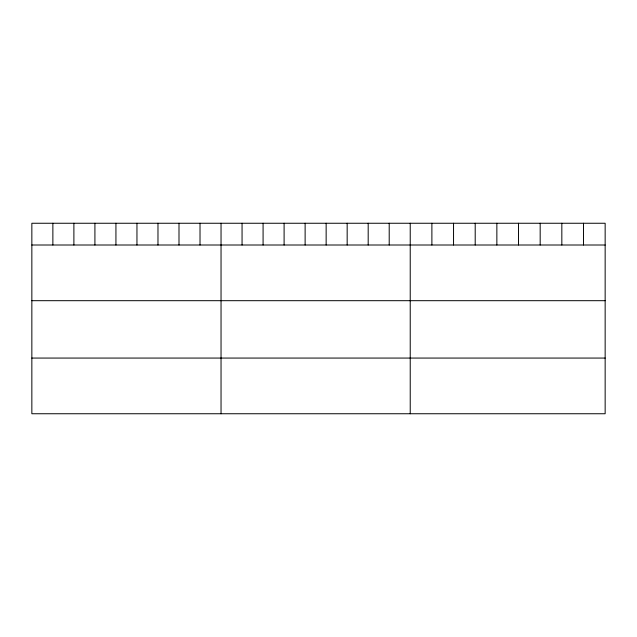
<?xml version="1.0" encoding="UTF-8"?>
<svg xmlns="http://www.w3.org/2000/svg" width="637" height="637" viewBox="0 0 637 637"><rect width="100%" height="100%" fill="white"/><g stroke="black" fill="none" stroke-linecap="round" stroke-linejoin="round"><path stroke-width="0.96" d="M605.15 245.006L605.15 413.747L31.85 413.747L31.85 223.253L605.15 223.253L605.15 245.006L31.85 245.006M31.85 300.688L605.15 300.688M31.85 358.066L605.15 358.066M583.492 223.253L583.492 245.006M561.834 223.253L561.834 245.006M540.176 223.253L540.176 245.006M518.518 223.253L518.518 245.006M496.86 223.253L496.86 245.006M475.202 223.253L475.202 245.006M453.544 223.253L453.544 245.006M431.886 223.253L431.886 245.006M410.228 223.253L410.228 413.747M389.207 223.253L389.207 245.006M368.186 223.253L368.186 245.006M347.165 223.253L347.165 245.006M326.144 223.253L326.144 245.006M305.123 223.253L305.123 245.006M284.102 223.253L284.102 245.006M263.081 223.253L263.081 245.006M242.06 223.253L242.06 245.006M221.039 223.253L221.039 413.747M200.018 223.253L200.018 245.006M178.997 223.253L178.997 245.006M157.976 223.253L157.976 245.006M136.955 223.253L136.955 245.006M115.934 223.253L115.934 245.006M94.913 223.253L94.913 245.006M73.892 223.253L73.892 245.006M52.871 223.253L52.871 245.006"/></g></svg>
